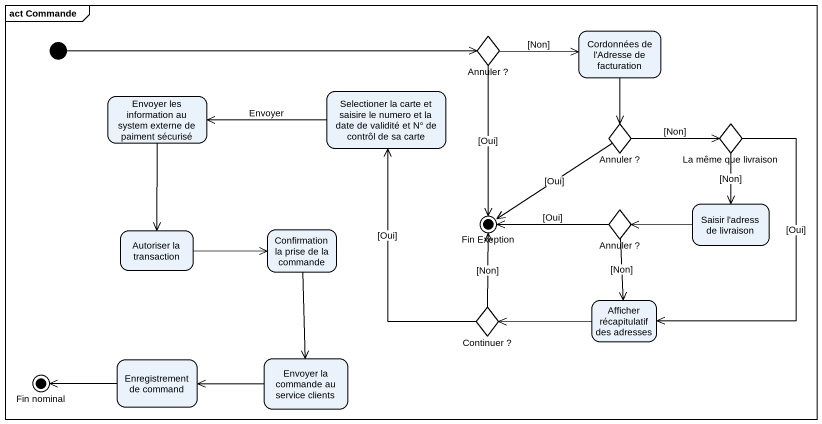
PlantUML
@startuml
mainframe act Commande
hide empty description
state "Annuler ?" as Annuler <<choice>>
state "Cordonnées de l'Adresse de facturation" as Cordonnées_de_l_Adresse_de
state "Selectioner la carte et saisire le numero et la date de validité et N° de contrôl de sa carte" as Selectioner_la_carte_et
state "Envoyer les information au system externe de paiment sécurisé" as Envoyer_les_information_au
state "Annuler ?" as Annuler_2 <<choice>>
state "La même que livraison" as La_même_que_livraison <<choice>>
state "Annuler ?" as Annuler_3 <<choice>>
state "Saisir l'adress de livraison" as Saisir_l_adress_de_livraison
state "Autoriser la transaction" as Autoriser_la_transaction
state "Confirmation la prise de la commande" as Confirmation_la_prise_de_la
state "Fin Exeption" as Fin_Exeption <<end>>
state "Continuer ?" as Continuer <<choice>>
state "Afficher récapitulatif des adresses" as Afficher_récapitulatif_des
state "Enregistrement de command" as Enregistrement_de_command
state "Envoyer la commande au service clients" as Envoyer_la_commande_au
state "Fin nominal" as Fin_nominal <<end>>
[*] -right-> Annuler
Annuler -right-> Cordonnées_de_l_Adresse_de : [Non]
Annuler --> Fin_Exeption : [Oui]
Cordonnées_de_l_Adresse_de --> Annuler_2
Selectioner_la_carte_et -left-> Envoyer_les_information_au : Envoyer
Envoyer_les_information_au --> Autoriser_la_transaction
Annuler_2 -right-> La_même_que_livraison : [Non]
Annuler_2 --> Fin_Exeption : [Oui]
La_même_que_livraison --> Saisir_l_adress_de_livraison : [Non]
La_même_que_livraison --> Afficher_récapitulatif_des : [Oui]
Annuler_3 -left-> Fin_Exeption : [Oui]
Annuler_3 --> Afficher_récapitulatif_des : [Non]
Saisir_l_adress_de_livraison -left-> Annuler_3
Autoriser_la_transaction -right-> Confirmation_la_prise_de_la
Confirmation_la_prise_de_la --> Envoyer_la_commande_au
Continuer -up-> Selectioner_la_carte_et : [Oui]
Continuer -up-> Fin_Exeption : [Non]
Afficher_récapitulatif_des -left-> Continuer
Enregistrement_de_command -left-> Fin_nominal
Envoyer_la_commande_au -left-> Enregistrement_de_command
@enduml
